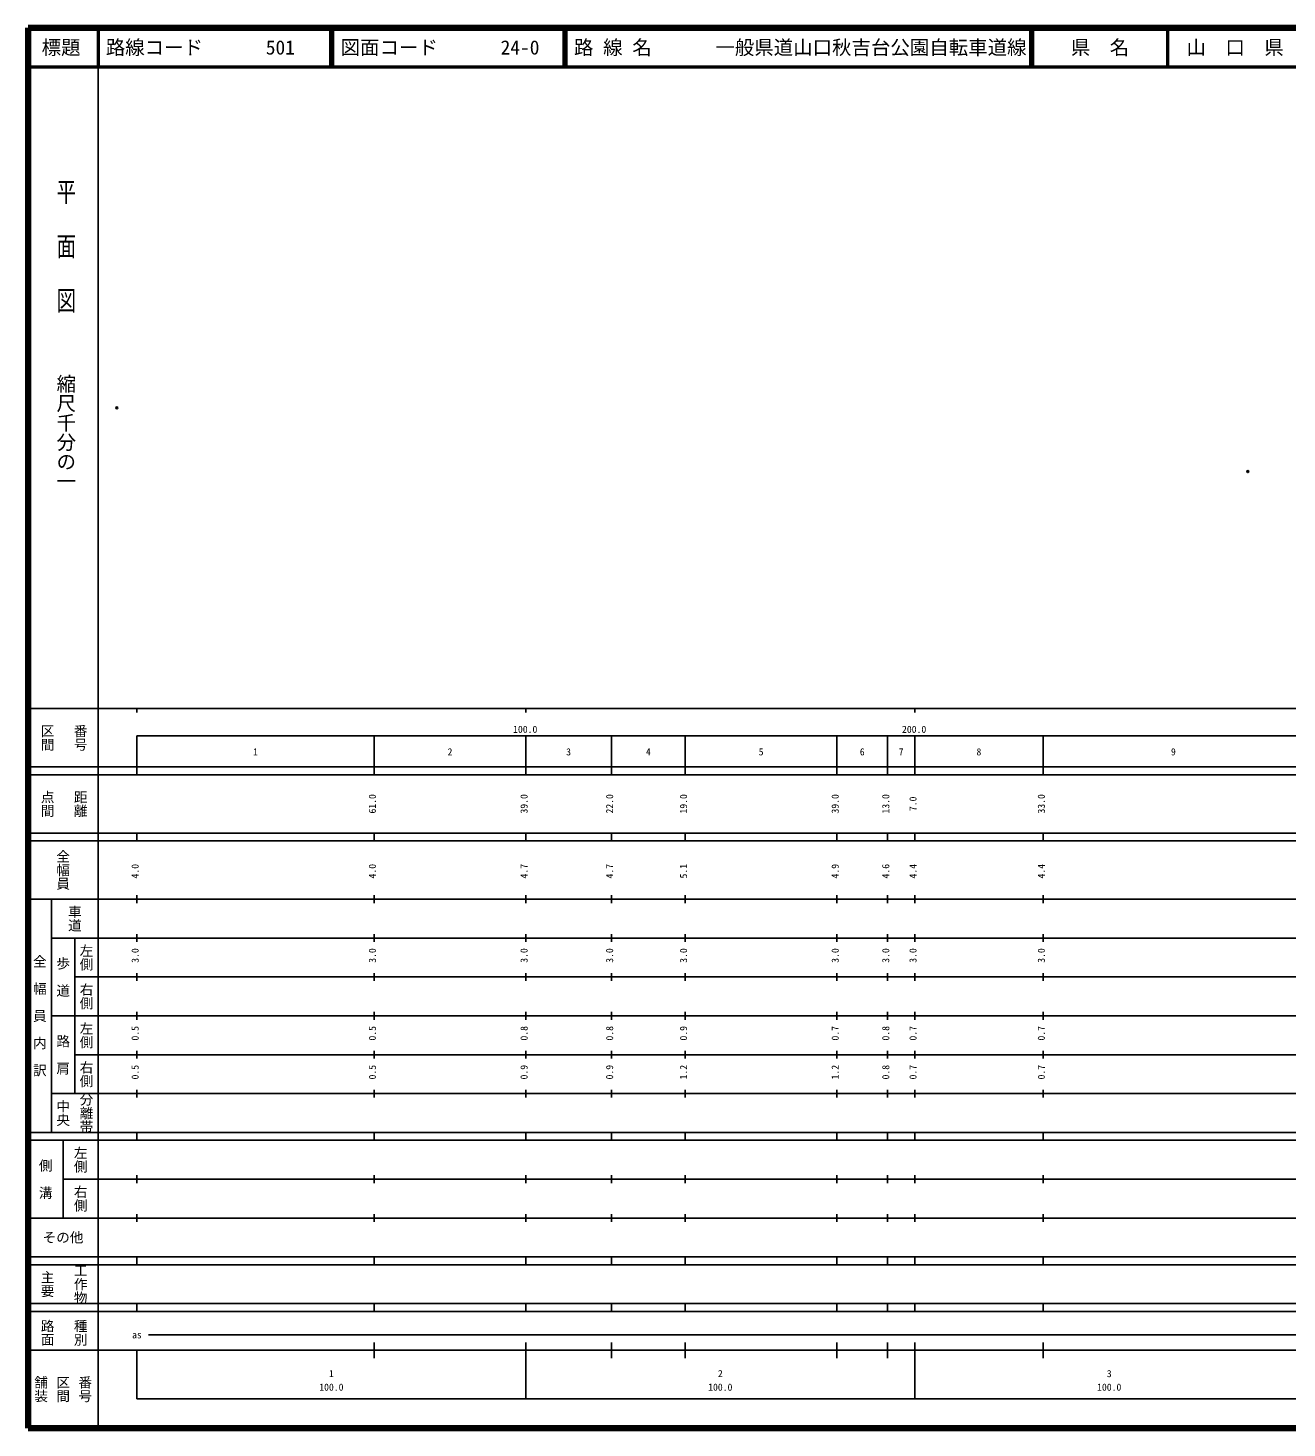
# Model space of a CAD drawing. Units: millimetres on the paper. Extents: x 40 to 680, y 20 to 380.
# Drawn here: x 40 to 363.7, y 20 to 380 of the extents above; entities that cross this region are included whole.
import ezdxf
from ezdxf.enums import TextEntityAlignment as Align

# ---------------------------------------------------------------- set-up
doc = ezdxf.new("R2010")
doc.units = ezdxf.units.MM
doc.header["$PDMODE"] = 32
doc.header["$PDSIZE"] = 0.5
doc.layers.add('M-OTRS', color=6, linetype='Continuous')
doc.layers.add('M-TTL-TXT', color=7, linetype='Continuous')
for name, color, linetype, lineweight in [('M-TTL', 2, 'Continuous', 140), ('M-TTL-BAND', 7, 'Continuous', 25), ('M-TTL-LINE', 7, 'Continuous', 50)]:
    doc.layers.add(name, color=color, linetype=linetype, lineweight=lineweight)
doc.styles.add('@ＭＳ ゴシック', font='')
doc.styles.add('ＭＳ ゴシック', font='')
doc.styles.get('@ＭＳ ゴシック').set_extended_font_data('@MS Gothic')
doc.styles.get('ＭＳ ゴシック').set_extended_font_data('MS Gothic')

msp = doc.modelspace()

# ---------------------------------------------------------------- linework, layer by layer
at = {"layer": 'M-OTRS'}
for p in [(62.807, 282.314), (353.611, 265.94)]:
    msp.add_point(p, dxfattribs=at)
at = {"layer": 'M-TTL'}
for p, q in [((40, 380), (40, 20)), ((680, 380), (40, 380)), ((40, 20), (680, 20))]:
    msp.add_line(p, q, dxfattribs=at)
at = {"layer": 'M-TTL-BAND'}
for p, q in [((58, 370), (58, 20)), ((40, 205), (579, 205)), ((68, 205), (68, 204)), ((168, 205), (168, 204)), ((268, 205), (268, 204)), ((68, 198), (579, 198)), ((68, 198), (68, 188)), ((129, 188), (129, 198)), ((168, 188), (168, 198)), ((190, 188), (190, 198)), ((209, 188), (209, 198)), ((248, 188), (248, 198)), ((261, 188), (261, 198)), ((268, 188), (268, 198)), ((301, 188), (301, 198)), ((40, 190), (579, 190)), ((40, 188), (579, 188)), ((40, 173), (579, 173)), ((68, 171), (68, 173)), ((129, 171), (129, 173)), ((168, 171), (168, 173)), ((190, 171), (190, 173)), ((209, 171), (209, 173)), ((248, 171), (248, 173)), ((261, 171), (261, 173)), ((268, 171), (268, 173)), ((301, 171), (301, 173)), ((40, 171), (579, 171)), ((40, 156), (579, 156)), ((46, 96), (46, 156)), ((68, 155), (68, 157)), ((129, 155), (129, 157)), ((168, 155), (168, 157)), ((190, 155), (190, 157)), ((209, 155), (209, 157)), ((248, 155), (248, 157)), ((261, 155), (261, 157)), ((268, 155), (268, 157)), ((301, 155), (301, 157)), ((46, 146), (579, 146)), ((52, 146), (52, 106)), ((68, 145), (68, 147)), ((129, 145), (129, 147)), ((168, 145), (168, 147)), ((190, 145), (190, 147)), ((209, 145), (209, 147)), ((248, 145), (248, 147)), ((261, 145), (261, 147)), ((268, 145), (268, 147)), ((301, 145), (301, 147)), ((68, 135), (68, 137)), ((129, 135), (129, 137)), ((168, 135), (168, 137)), ((190, 135), (190, 137)), ((209, 135), (209, 137)), ((248, 135), (248, 137)), ((261, 135), (261, 137)), ((268, 135), (268, 137)), ((301, 135), (301, 137)), ((52, 136), (579, 136)), ((46, 126), (579, 126)), ((68, 125), (68, 127)), ((129, 125), (129, 127)), ((168, 125), (168, 127)), ((190, 125), (190, 127)), ((209, 125), (209, 127)), ((248, 125), (248, 127)), ((261, 125), (261, 127)), ((268, 125), (268, 127)), ((301, 125), (301, 127)), ((52, 116), (579, 116)), ((68, 115), (68, 117)), ((129, 115), (129, 117)), ((168, 115), (168, 117)), ((190, 115), (190, 117)), ((209, 115), (209, 117)), ((248, 115), (248, 117)), ((261, 115), (261, 117)), ((268, 115), (268, 117)), ((301, 115), (301, 117)), ((46, 106), (579, 106)), ((68, 105), (68, 107)), ((129, 105), (129, 107)), ((168, 105), (168, 107)), ((190, 105), (190, 107)), ((209, 105), (209, 107)), ((248, 105), (248, 107)), ((261, 105), (261, 107)), ((268, 105), (268, 107)), ((301, 105), (301, 107)), ((40, 96), (579, 96)), ((40, 94), (579, 94)), ((49, 94), (49, 74)), ((68, 94), (68, 96)), ((129, 94), (129, 96)), ((168, 94), (168, 96)), ((190, 94), (190, 96)), ((209, 94), (209, 96)), ((248, 94), (248, 96)), ((261, 94), (261, 96)), ((268, 94), (268, 96)), ((301, 94), (301, 96)), ((49, 84), (579, 84)), ((68, 83), (68, 85)), ((129, 83), (129, 85)), ((168, 83), (168, 85)), ((190, 83), (190, 85)), ((209, 83), (209, 85)), ((248, 83), (248, 85)), ((261, 83), (261, 85)), ((268, 83), (268, 85)), ((301, 83), (301, 85)), ((40, 74), (579, 74)), ((68, 73), (68, 75)), ((129, 73), (129, 75)), ((168, 73), (168, 75)), ((190, 73), (190, 75)), ((209, 73), (209, 75)), ((248, 73), (248, 75)), ((261, 73), (261, 75)), ((268, 73), (268, 75)), ((301, 73), (301, 75)), ((40, 64), (579, 64)), ((40, 62), (579, 62)), ((68, 62), (68, 64)), ((129, 62), (129, 64)), ((168, 62), (168, 64)), ((190, 62), (190, 64)), ((209, 62), (209, 64)), ((248, 62), (248, 64)), ((261, 62), (261, 64)), ((268, 62), (268, 64)), ((301, 62), (301, 64)), ((40, 52), (579, 52)), ((68, 50), (68, 52)), ((129, 50), (129, 52)), ((168, 50), (168, 52)), ((190, 50), (190, 52)), ((209, 50), (209, 52)), ((248, 50), (248, 52)), ((261, 50), (261, 52)), ((268, 50), (268, 52)), ((301, 50), (301, 52)), ((40, 50), (579, 50)), ((71, 44), (565, 44)), ((40, 40), (579, 40)), ((68, 40), (68, 27.5)), ((129, 38), (129, 42)), ((168, 27.5), (168, 42)), ((190, 38), (190, 42)), ((209, 38), (209, 42)), ((248, 38), (248, 42)), ((261, 38), (261, 42)), ((268, 27.5), (268, 42)), ((301, 38), (301, 42)), ((68, 27.5), (579, 27.5))]:
    msp.add_line(p, q, dxfattribs=at)
at = {"layer": 'M-TTL-LINE'}
for p, q in [((58, 380), (58, 370)), ((117.75, 380), (117.75, 370)), ((118.25, 380), (118.25, 370)), ((177.75, 380), (177.75, 370)), ((178.25, 380), (178.25, 370)), ((297.75, 380), (297.75, 370)), ((298.25, 380), (298.25, 370)), ((333, 380), (333, 370)), ((40, 370), (680, 370))]:
    msp.add_line(p, q, dxfattribs=at)

# ---------------------------------------------------------------- texts
at = {"layer": 'M-TTL-BAND', "style": '@ＭＳ ゴシック', "width": 1.4}
msp.add_text('平  面  図', height=3.666, rotation=270, dxfattribs=at).set_placement((49.777, 306.475), align=Align.MIDDLE_RIGHT)
at = {"layer": 'M-TTL-BAND', "style": '@ＭＳ ゴシック'}
msp.add_text('縮尺千分の一', height=3.666, rotation=270, dxfattribs=at).set_placement((49.777, 261.03), align=Align.MIDDLE_RIGHT)
for s, p in [('区間', (45, 197.5)), ('番号', (53.5, 197.5)), ('点間', (45, 180.5)), ('距離', (53.5, 180.5)), ('全幅員', (49, 163.5)), ('車道', (52, 151)), ('左側', (55, 141)), ('全\u3000幅\u3000員\u3000内\u3000訳', (43, 126)), ('歩\u3000道', (49, 136)), ('右側', (55, 131)), ('左側', (55, 121)), ('路\u3000肩', (49, 116)), ('右側', (55, 111)), ('分離帯', (55, 101)), ('中央', (49, 101)), ('左側', (53.5, 89)), ('側\u3000溝', (44.5, 84)), ('右側', (53.5, 79)), ('工作物', (53.5, 57)), ('主要', (45, 57)), ('路面', (45, 44.5)), ('種別', (53.5, 44.5)), ('舗装', (43.333, 30)), ('区間', (49, 30)), ('番号', (54.667, 30))]:
    msp.add_text(s, height=2.566, rotation=270, dxfattribs=at).set_placement(p, align=Align.MIDDLE_CENTER)
at = {"layer": 'M-TTL-BAND', "style": 'ＭＳ ゴシック'}
for s, p in [('100.0', (167.844, 198.195)), ('200.0', (267.844, 198.195)), ('1', (98.5, 192.405)), ('2', (148.5, 192.405)), ('3', (179, 192.405)), ('4', (199.5, 192.405)), ('5', (228.5, 192.405)), ('6', (254.5, 192.405)), ('7', (264.5, 192.405)), ('8', (284.5, 192.405)), ('9', (334.5, 192.405)), ('as', (68, 42.5)), ('1', (118, 32.523)), ('2', (218, 32.523)), ('3', (318, 32.523)), ('100.0', (118, 29.033)), ('100.0', (218, 29.033)), ('100.0', (318, 29.033))]:
    msp.add_text(s, height=1.833, dxfattribs=at).set_placement(p, align=Align.BOTTOM_CENTER)
for s, p in [('61.0', (130, 180.5)), ('39.0', (169, 180.5)), ('22.0', (191, 180.5)), ('19.0', (210, 180.5)), ('39.0', (249, 180.5)), ('13.0', (262, 180.5)), ('7.0', (269, 180.5)), ('33.0', (302, 180.5)), ('4.0', (69, 163.174)), ('4.0', (130, 163.174)), ('4.7', (169, 163.174)), ('4.7', (191, 163.174)), ('5.1', (210, 163.174)), ('4.9', (249, 163.174)), ('4.6', (262, 163.174)), ('4.4', (269, 163.174)), ('4.4', (302, 163.174)), ('3.0', (69, 141.5)), ('3.0', (130, 141.5)), ('3.0', (169, 141.5)), ('3.0', (191, 141.5)), ('3.0', (210, 141.5)), ('3.0', (249, 141.5)), ('3.0', (262, 141.5)), ('3.0', (269, 141.5)), ('3.0', (302, 141.5)), ('0.5', (69, 121.5)), ('0.5', (130, 121.5)), ('0.8', (169, 121.5)), ('0.8', (191, 121.5)), ('0.9', (210, 121.5)), ('0.7', (249, 121.5)), ('0.8', (262, 121.5)), ('0.7', (269, 121.5)), ('0.7', (302, 121.5)), ('0.5', (69, 111.5)), ('0.5', (130, 111.5)), ('0.9', (169, 111.5)), ('0.9', (191, 111.5)), ('1.2', (210, 111.5)), ('1.2', (249, 111.5)), ('0.8', (262, 111.5)), ('0.7', (269, 111.5)), ('0.7', (302, 111.5))]:
    msp.add_text(s, height=1.833, rotation=90, dxfattribs=at).set_placement(p, align=Align.BOTTOM_CENTER)
msp.add_text('その他', height=2.566, dxfattribs=at).set_placement((49, 69), align=Align.MIDDLE_CENTER)
at = {"layer": 'M-TTL-TXT', "style": 'ＭＳ ゴシック'}
for s, p in [('標題', (48.5, 375)), ('県\u3000名', (315.625, 375)), ('山\u3000口\u3000県', (350.375, 375))]:
    msp.add_text(s, height=3.666, dxfattribs=at).set_placement(p, align=Align.MIDDLE_CENTER)
for s, p in [('路線コード', (60, 375)), ('501', (101.142, 375)), ('図面コード', (120.38, 375)), ('24-0', (161.521, 375)), ('路 線 名', (180.38, 375)), ('一般県道山口秋吉台公園自転車道線', (216.734, 375))]:
    msp.add_text(s, height=3.666, dxfattribs=at).set_placement(p, align=Align.MIDDLE_LEFT)

doc.saveas('drawing.dxf')
